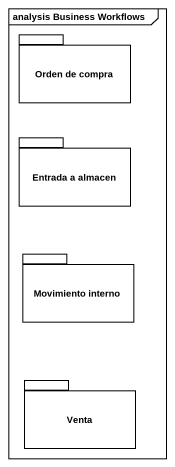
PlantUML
@startuml
mainframe analysis Business Workflows
package "Orden de compra" as Orden_de_compra {
}
package "Entrada a almacen" as Entrada_a_almacen {
}
package "Movimiento interno" as Movimiento_interno {
}
package Venta {
}
@enduml
